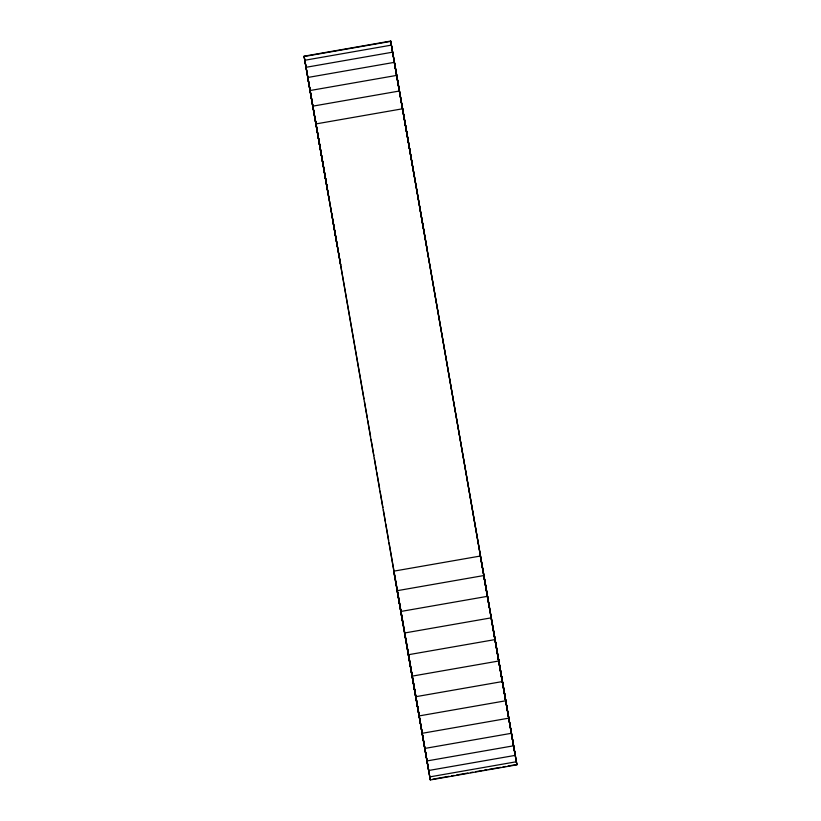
<?xml version="1.0" encoding="UTF-8"?>
<svg xmlns="http://www.w3.org/2000/svg" width="821" height="821" viewBox="0 0 821 821"><rect width="100%" height="100%" fill="white"/><g stroke="black" fill="none" stroke-linecap="round" stroke-linejoin="round"><path stroke-width="1.23" d="M327.63 191.201L307.731 77.492L394.326 62.355L410.007 151.475L390.673 41.05L304.088 56.187L312.719 106.166L399.304 91.028L390.673 41.05L398.914 87.683L505.623 700.795L419.038 715.933L408.345 654.399L412.07 676.155L498.655 661.018L494.93 639.272M304.129 56.526L390.714 41.399M304.755 60.272L391.35 45.134M305.976 67.312L392.561 52.185M309.999 90.546L396.584 75.409M315.808 123.95L402.403 108.813M397.282 590.771L397.077 589.622L401.469 615.032L393.731 571.17L480.326 556.043L483.867 575.634M483.723 575.562L489.337 607.222L487.356 596.344L400.761 611.481L402.742 622.359L397.138 590.699L483.723 575.562L488.054 599.905L483.661 574.495M408.324 654.737L494.909 639.61L493.534 631.236L502.257 681.584L415.672 696.721L400.761 611.481M422.086 733.317L508.681 718.18M427.269 249.83L401.962 105.067L516.912 764.813L430.327 779.95L424.744 748.444L511.339 733.307L499.558 665.308M426.951 760.944L513.536 745.807L516.912 764.813L500.512 671.065M429.773 776.892L516.358 761.755M432.8 779.17L449.108 776.317M451.622 775.876L454.126 775.435M456.64 775.003L467.929 773.023M470.443 772.582L472.958 772.151M475.462 771.709L481.732 770.611M484.246 770.17L486.761 769.739M489.265 769.298L500.564 767.327M503.068 766.886L505.582 766.445M508.086 766.003L516.871 764.474M329.067 198.795L329.683 202.048M423.687 230.024L423.893 231.173L421.676 218.283M312.319 102.82L304.088 56.187L321.278 154.42M333.1 222.009L337.308 246.31L324.87 174.914M393.731 571.17L396.851 588.39M487.356 596.344L515.024 753.688M333.644 224.656L329.888 203.136M337.287 246.177L340.674 264.957L333.131 222.152M501.149 674.646L501.785 678.197L501.077 674.02M319.821 146.148L319.184 142.608L319.738 145.892M397.138 590.699L401.469 615.032M407.863 139.283L390.673 41.05M423.256 227.633L419.664 207.169M394.326 62.355L414.215 176.063M484.924 581.617L505.192 697.05L498.542 659.448M497.547 654.183L513.269 743.508M480.326 556.043L488.054 599.905M511.339 733.307L513.536 745.807M307.731 77.492L323.412 166.612L304.642 59.245M336.672 242.759L333.069 222.296M400.35 608.197L418.597 712.187M398.339 596.754L400.166 607.109M410.962 669.32L426.458 757.383M411.957 674.585L424.744 748.444M410.172 152.88L485.755 586.307M493.339 629.594L515.229 755.371L428.634 770.498L406.949 645.881M333.86 225.878L337.062 244.217M337.277 245.438L364.011 398.873M364.452 401.397L367.315 417.827M367.746 420.352L370.61 436.772M371.051 439.297L373.914 455.727M374.355 458.251L376.336 469.622M376.777 472.147L379.641 488.577M380.082 491.102L382.935 507.522M383.376 510.046L385.357 521.417M385.798 523.942L388.661 540.372M389.103 542.897L426.468 757.455M323.587 168.018L329.057 199.349M331.633 213.573L332.905 220.89M312.544 104.062L409.7 662.116M414.482 689.147L415.19 693.324L413.928 686.202L430.327 779.95L404.527 633.001L491.112 617.864L494.909 639.61M405.328 124.279L411.27 158.679M426.674 758.645L428.439 768.815M318.743 139.416L327.435 189.559L326.666 184.889M322.345 159.982L326.029 181.523L315.377 120.205L328.862 197.707"/></g></svg>
